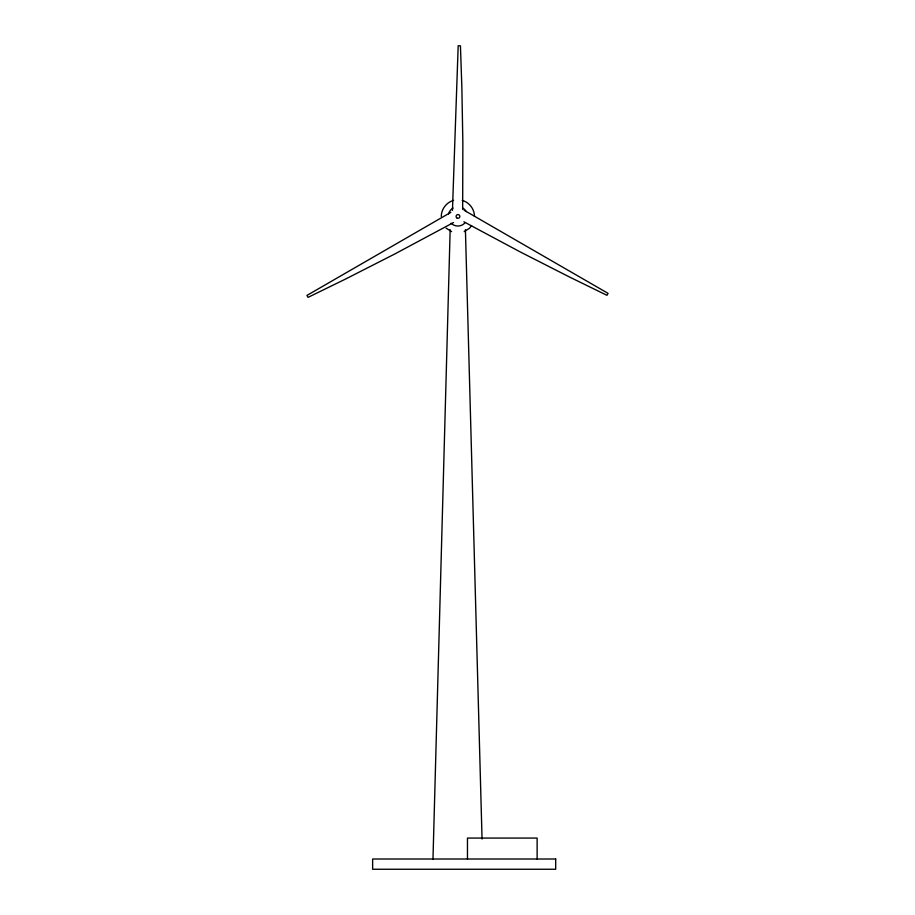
<?xml version="1.0" encoding="UTF-8"?>
<svg xmlns="http://www.w3.org/2000/svg" width="915" height="915" viewBox="0 0 915 915"><rect width="100%" height="100%" fill="white"/><g stroke="black" fill="none" stroke-linecap="round" stroke-linejoin="round"><path stroke-width="1.37" d="M462.658 209.421L462.853 142.74L461.858 87.302L460.439 45.83L458.186 45.75L452.445 210.416M432.978 859.013L450.157 229.688M441.282 216.409C441.327 209.066 446.509 202.306 453.588 200.374M471.614 225.57L469.635 228.144L464.191 231.621M450.866 212.326L306.937 295.419L308.058 297.364L345.344 279.155L394.765 253.993L453.543 222.528M462.189 200.374C469.269 202.306 474.45 209.066 474.496 216.409M451.587 231.621L446.143 228.144M463.894 221.796L520.235 251.934L569.656 277.085L606.942 295.305L608.063 293.36L464.134 210.267M465.415 229.688L482.056 839.032M537.128 859.013L537.128 838.071L467.462 838.071L467.462 859.013M464.706 223.226A9.642 9.642 0 0 1 451.072 223.226M448.579 213.916A9.642 9.642 0 0 1 453.074 208.06M462.716 208.06A9.642 9.642 0 0 1 466.238 211.582M555.691 859.013L372.634 859.013L372.634 869.25L555.691 869.25L555.691 859.013M456.654 217.747A1.853 1.853 0 0 0 459.765 216.912A1.853 1.853 0 0 0 457.489 214.636A1.853 1.853 0 0 0 456.654 217.747"/></g></svg>
